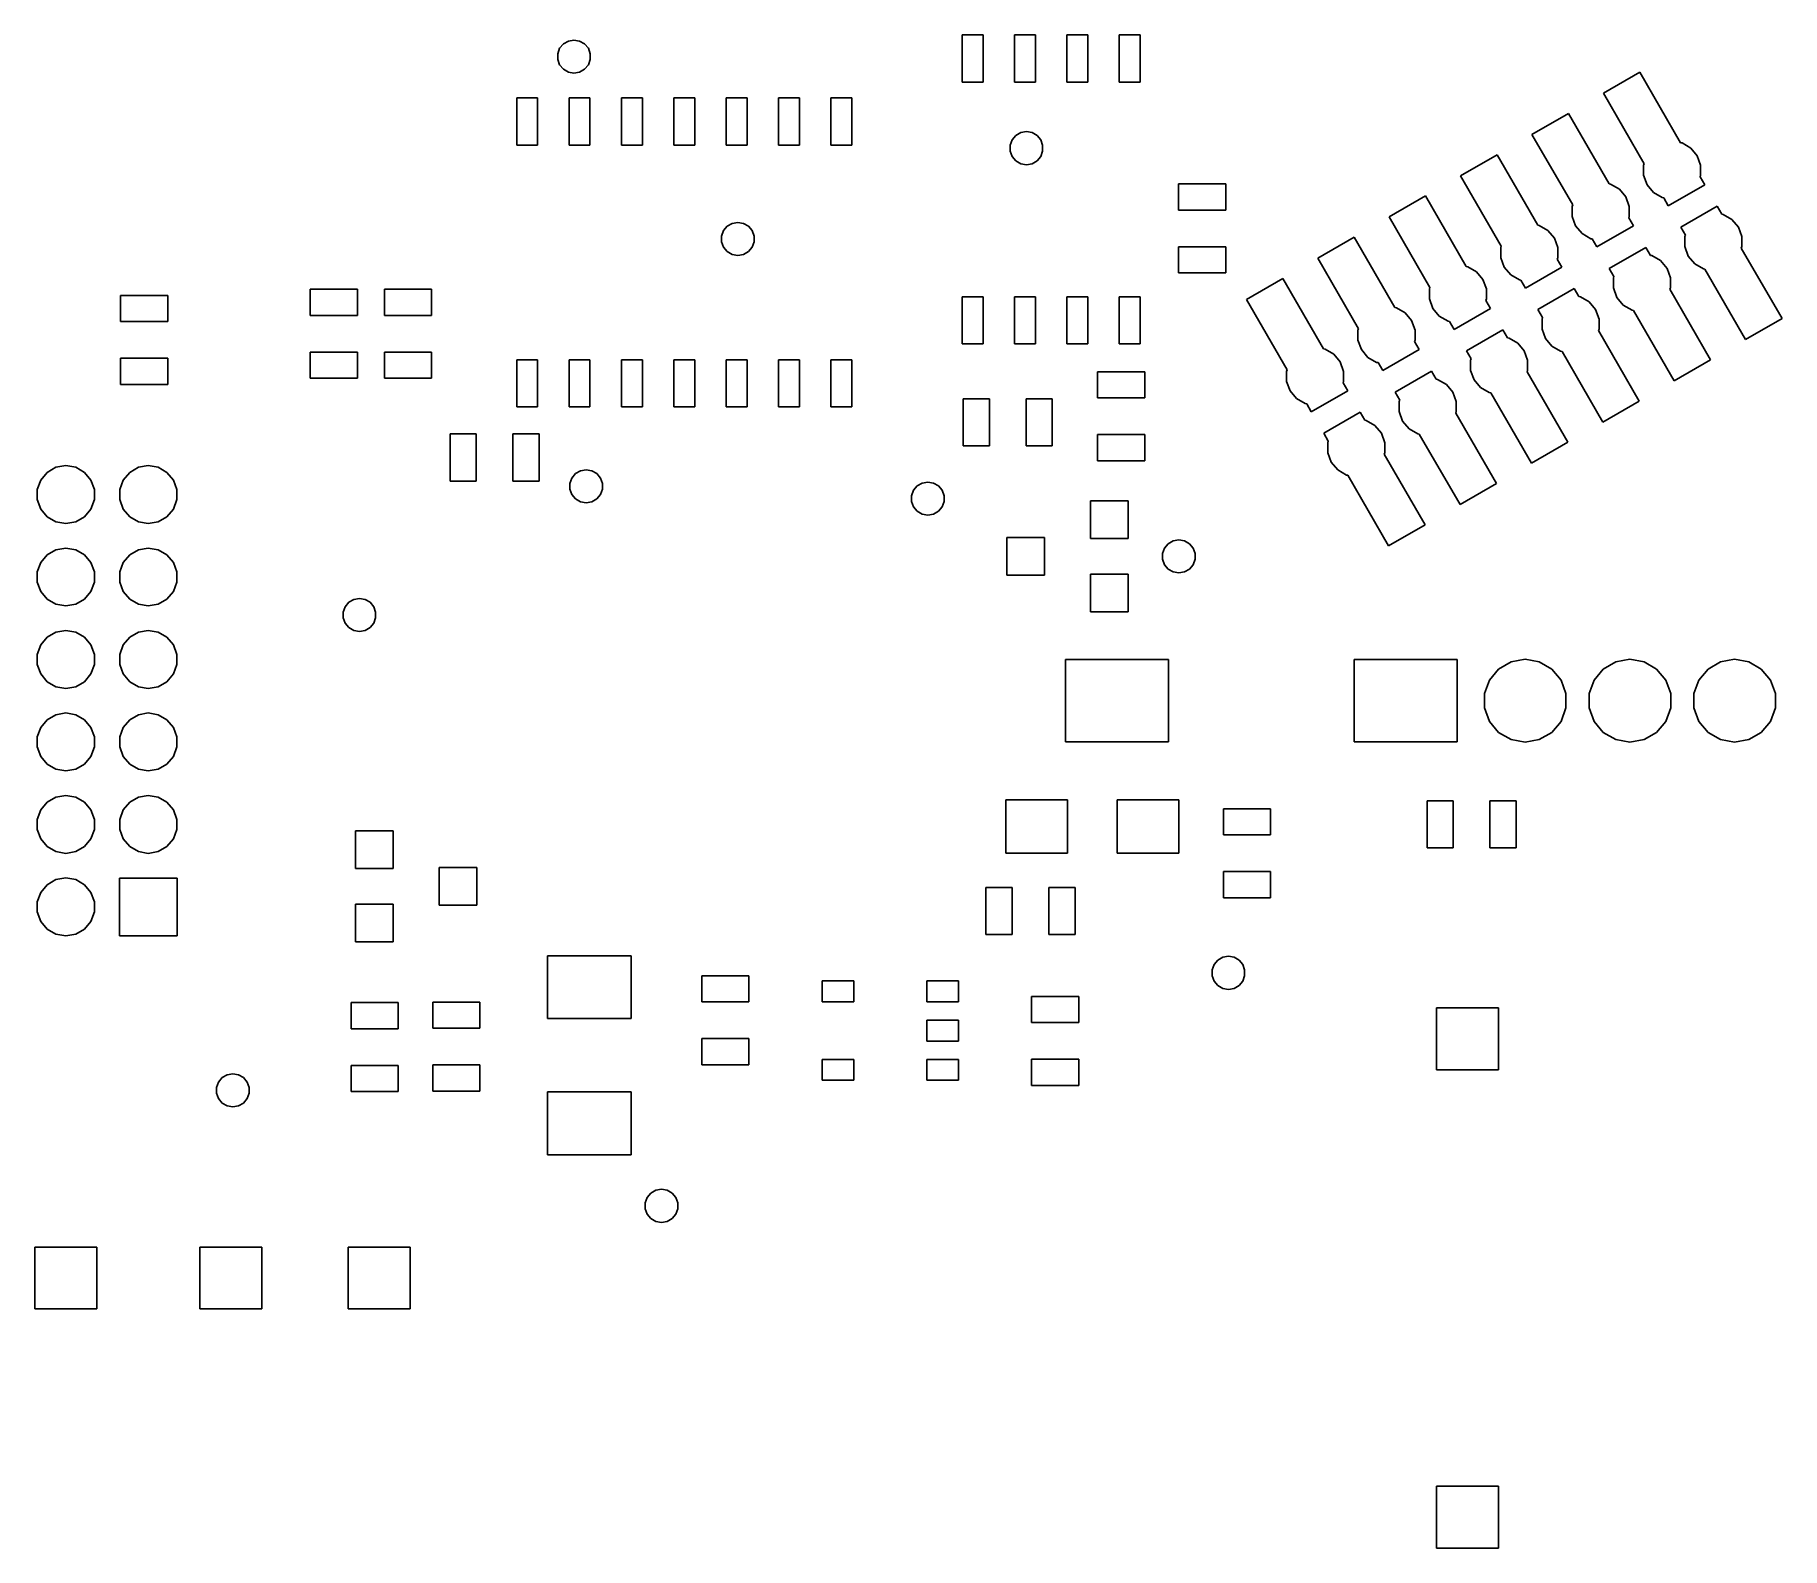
# Model space of a CAD drawing. Extents: x 182.2 to 224.6, y -120.5 to -83.9.
import ezdxf

# ---------------------------------------------------------------- set-up
doc = ezdxf.new("R2010")
doc.units = 0
doc.header["$MEASUREMENT"] = 0
doc.layers.add('BLACK', color=7, linetype='CONTINUOUS')

msp = doc.modelspace()

# ---------------------------------------------------------------- linework, layer by layer
at = {"layer": 'Black'}
for p, q in [((204.741, -84.9965), (204.741, -83.8535)), ((204.741, -83.8535), (205.249, -83.8535)), ((205.249, -83.8535), (205.249, -84.9965)), ((206.011, -84.9965), (206.011, -83.8535)), ((206.011, -83.8535), (206.519, -83.8535)), ((206.519, -83.8535), (206.519, -84.9965)), ((207.281, -84.9965), (207.281, -83.8535)), ((207.281, -83.8535), (207.789, -83.8535)), ((207.789, -83.8535), (207.789, -84.9965)), ((208.551, -84.9965), (208.551, -83.8535)), ((208.551, -83.8535), (209.059, -83.8535)), ((209.059, -83.8535), (209.059, -84.9965)), ((194.931, -84.3091), (194.978, -84.178)), ((194.931, -84.4485), (194.931, -84.3091)), ((194.978, -84.178), (195.068, -84.0712)), ((195.068, -84.0712), (195.189, -84.0015)), ((195.189, -84.0015), (195.326, -83.9773)), ((195.326, -83.9773), (195.463, -84.0015)), ((195.463, -84.0015), (195.584, -84.0712)), ((195.584, -84.0712), (195.674, -84.178)), ((195.674, -84.178), (195.721, -84.3091)), ((195.721, -84.3091), (195.721, -84.4485)), ((194.978, -84.5796), (194.931, -84.4485)), ((195.068, -84.6864), (194.978, -84.5796)), ((195.189, -84.7561), (195.068, -84.6864)), ((195.326, -84.7803), (195.189, -84.7561)), ((195.463, -84.7561), (195.326, -84.7803)), ((195.584, -84.6864), (195.463, -84.7561)), ((195.674, -84.5796), (195.584, -84.6864)), ((195.721, -84.4485), (195.674, -84.5796)), ((220.297, -85.2672), (221.181, -84.7572)), ((221.181, -84.7572), (222.168, -86.4673)), ((205.249, -84.9965), (204.741, -84.9965)), ((206.519, -84.9965), (206.011, -84.9965)), ((207.789, -84.9965), (207.281, -84.9965)), ((209.059, -84.9965), (208.551, -84.9965)), ((193.936, -86.5235), (193.936, -85.3805)), ((193.936, -85.3805), (194.444, -85.3805)), ((194.444, -85.3805), (194.444, -86.5235)), ((195.206, -86.5235), (195.206, -85.3805)), ((195.206, -85.3805), (195.714, -85.3805)), ((195.714, -85.3805), (195.714, -86.5235)), ((196.476, -86.5235), (196.476, -85.3805)), ((196.476, -85.3805), (196.984, -85.3805)), ((196.984, -85.3805), (196.984, -86.5235)), ((197.746, -86.5235), (197.746, -85.3805)), ((197.746, -85.3805), (198.254, -85.3805)), ((198.254, -85.3805), (198.254, -86.5235)), ((199.016, -86.5235), (199.016, -85.3805)), ((199.016, -85.3805), (199.524, -85.3805)), ((199.524, -85.3805), (199.524, -86.5235)), ((200.286, -86.5235), (200.286, -85.3805)), ((200.286, -85.3805), (200.794, -85.3805)), ((200.794, -85.3805), (200.794, -86.5235)), ((201.556, -86.5235), (201.556, -85.3805)), ((201.556, -85.3805), (202.064, -85.3805)), ((202.064, -85.3805), (202.064, -86.5235)), ((221.285, -86.9773), (220.297, -85.2672)), ((218.565, -86.2672), (219.449, -85.7572)), ((219.449, -85.7572), (220.436, -87.4673)), ((205.905, -86.5303), (205.952, -86.3992)), ((205.952, -86.3992), (206.042, -86.2924)), ((206.042, -86.2924), (206.163, -86.2227)), ((206.163, -86.2227), (206.3, -86.1985)), ((206.3, -86.1985), (206.437, -86.2227)), ((206.437, -86.2227), (206.558, -86.2924)), ((206.558, -86.2924), (206.648, -86.3992)), ((206.648, -86.3992), (206.695, -86.5303)), ((219.553, -87.9773), (218.565, -86.2672)), ((194.444, -86.5235), (193.936, -86.5235)), ((195.714, -86.5235), (195.206, -86.5235)), ((196.984, -86.5235), (196.476, -86.5235)), ((198.254, -86.5235), (197.746, -86.5235)), ((199.524, -86.5235), (199.016, -86.5235)), ((200.794, -86.5235), (200.286, -86.5235)), ((202.064, -86.5235), (201.556, -86.5235)), ((205.905, -86.6697), (205.905, -86.5303)), ((205.952, -86.8008), (205.905, -86.6697)), ((206.042, -86.9076), (205.952, -86.8008)), ((206.648, -86.8008), (206.558, -86.9076)), ((206.695, -86.6697), (206.648, -86.8008)), ((206.695, -86.5303), (206.695, -86.6697)), ((216.833, -87.2672), (217.717, -86.7572)), ((217.717, -86.7572), (218.704, -88.4673)), ((222.168, -86.4673), (222.204, -86.4737)), ((222.204, -86.4737), (222.416, -86.5957)), ((222.416, -86.5957), (222.573, -86.7826)), ((222.573, -86.7826), (222.656, -87.012)), ((206.163, -86.9773), (206.042, -86.9076)), ((206.3, -87.0015), (206.163, -86.9773)), ((206.437, -86.9773), (206.3, -87.0015)), ((206.558, -86.9076), (206.437, -86.9773)), ((217.821, -88.9773), (216.833, -87.2672)), ((221.272, -87.012), (221.285, -86.9773)), ((221.272, -87.256), (221.272, -87.012)), ((221.356, -87.4853), (221.272, -87.256)), ((222.656, -87.256), (222.643, -87.2907)), ((222.643, -87.2907), (222.756, -87.4852)), ((222.656, -87.012), (222.656, -87.256)), ((209.994, -88.0999), (209.994, -87.4649)), ((209.994, -87.4649), (211.137, -87.4649)), ((211.137, -87.4649), (211.137, -88.0999)), ((220.436, -87.4673), (220.472, -87.4737)), ((220.472, -87.4737), (220.684, -87.5957)), ((220.684, -87.5957), (220.841, -87.7826)), ((221.512, -87.6723), (221.356, -87.4853)), ((221.724, -87.7943), (221.512, -87.6723)), ((222.756, -87.4852), (221.872, -87.9952)), ((211.137, -88.0999), (209.994, -88.0999)), ((215.101, -88.2672), (215.985, -87.7572)), ((215.985, -87.7572), (216.972, -89.4673)), ((219.54, -88.012), (219.553, -87.9773)), ((219.54, -88.256), (219.54, -88.012)), ((220.841, -87.7826), (220.924, -88.012)), ((220.924, -88.012), (220.924, -88.256)), ((221.76, -87.8007), (221.724, -87.7943)), ((221.872, -87.9952), (221.76, -87.8007)), ((222.172, -88.5148), (223.056, -88.0048)), ((223.056, -88.0048), (223.168, -88.1993)), ((198.952, -88.5992), (199.042, -88.4924)), ((199.042, -88.4924), (199.163, -88.4227)), ((199.163, -88.4227), (199.3, -88.3985)), ((199.3, -88.3985), (199.437, -88.4227)), ((199.437, -88.4227), (199.558, -88.4924)), ((199.558, -88.4924), (199.648, -88.5992)), ((216.089, -89.9773), (215.101, -88.2672)), ((218.704, -88.4673), (218.74, -88.4737)), ((218.74, -88.4737), (218.952, -88.5957)), ((219.624, -88.4853), (219.54, -88.256)), ((219.78, -88.6723), (219.624, -88.4853)), ((221.024, -88.4852), (220.14, -88.9952)), ((220.924, -88.256), (220.911, -88.2907)), ((220.911, -88.2907), (221.024, -88.4852)), ((222.285, -88.7093), (222.172, -88.5148)), ((223.168, -88.1993), (223.204, -88.2057)), ((223.204, -88.2057), (223.416, -88.3277)), ((223.416, -88.3277), (223.573, -88.5147)), ((223.573, -88.5147), (223.656, -88.744)), ((198.905, -88.7303), (198.952, -88.5992)), ((198.905, -88.8697), (198.905, -88.7303)), ((198.952, -89.0008), (198.905, -88.8697)), ((199.648, -88.5992), (199.695, -88.7303)), ((199.695, -88.8697), (199.648, -89.0008)), ((199.695, -88.7303), (199.695, -88.8697)), ((209.994, -89.6239), (209.994, -88.9889)), ((209.994, -88.9889), (211.137, -88.9889)), ((211.137, -88.9889), (211.137, -89.6239)), ((213.369, -89.2672), (214.253, -88.7572)), ((214.253, -88.7572), (215.24, -90.4673)), ((217.808, -89.012), (217.821, -88.9773)), ((218.952, -88.5957), (219.109, -88.7826)), ((219.109, -88.7826), (219.192, -89.012)), ((219.992, -88.7943), (219.78, -88.6723)), ((220.028, -88.8007), (219.992, -88.7943)), ((220.14, -88.9952), (220.028, -88.8007)), ((222.272, -88.744), (222.285, -88.7093)), ((222.272, -88.988), (222.272, -88.744)), ((222.356, -89.2174), (222.272, -88.988)), ((223.656, -88.988), (223.643, -89.0227)), ((223.656, -88.744), (223.656, -88.988)), ((199.042, -89.1076), (198.952, -89.0008)), ((199.163, -89.1773), (199.042, -89.1076)), ((199.3, -89.2015), (199.163, -89.1773)), ((199.437, -89.1773), (199.3, -89.2015)), ((199.558, -89.1076), (199.437, -89.1773)), ((199.648, -89.0008), (199.558, -89.1076)), ((214.357, -90.9773), (213.369, -89.2672)), ((217.808, -89.256), (217.808, -89.012)), ((217.891, -89.4853), (217.808, -89.256)), ((219.192, -89.256), (219.179, -89.2907)), ((219.179, -89.2907), (219.292, -89.4852)), ((219.192, -89.012), (219.192, -89.256)), ((220.44, -89.5148), (221.324, -89.0048)), ((221.324, -89.0048), (221.436, -89.1993)), ((221.436, -89.1993), (221.472, -89.2057)), ((221.472, -89.2057), (221.684, -89.3277)), ((221.684, -89.3277), (221.841, -89.5147)), ((222.512, -89.4043), (222.356, -89.2174)), ((222.724, -89.5263), (222.512, -89.4043)), ((223.643, -89.0227), (224.631, -90.7328)), ((211.137, -89.6239), (209.994, -89.6239)), ((211.637, -90.2672), (212.521, -89.7572)), ((212.521, -89.7572), (213.508, -91.4673)), ((216.972, -89.4673), (217.008, -89.4737)), ((217.008, -89.4737), (217.22, -89.5957)), ((217.22, -89.5957), (217.376, -89.7826)), ((217.376, -89.7826), (217.46, -90.012)), ((218.048, -89.6723), (217.891, -89.4853)), ((218.26, -89.7943), (218.048, -89.6723)), ((218.296, -89.8007), (218.26, -89.7943)), ((218.408, -89.9952), (218.296, -89.8007)), ((219.292, -89.4852), (218.408, -89.9952)), ((220.553, -89.7093), (220.44, -89.5148)), ((220.54, -89.744), (220.553, -89.7093)), ((220.54, -89.988), (220.54, -89.744)), ((221.841, -89.5147), (221.924, -89.744)), ((221.924, -89.744), (221.924, -89.988)), ((222.76, -89.5327), (222.724, -89.5263)), ((223.747, -91.2428), (222.76, -89.5327)), ((184.328, -90.8055), (184.328, -90.1705)), ((184.328, -90.1705), (185.471, -90.1705)), ((185.471, -90.1705), (185.471, -90.8055)), ((188.928, -90.6555), (188.928, -90.0205)), ((188.928, -90.0205), (190.071, -90.0205)), ((190.071, -90.0205), (190.071, -90.6555)), ((190.728, -90.6555), (190.728, -90.0205)), ((190.728, -90.0205), (191.871, -90.0205)), ((191.871, -90.0205), (191.871, -90.6555)), ((204.741, -91.3465), (204.741, -90.2035)), ((204.741, -90.2035), (205.249, -90.2035)), ((205.249, -90.2035), (205.249, -91.3465)), ((206.011, -91.3465), (206.011, -90.2035)), ((206.011, -90.2035), (206.519, -90.2035)), ((206.519, -90.2035), (206.519, -91.3465)), ((207.281, -91.3465), (207.281, -90.2035)), ((207.281, -90.2035), (207.789, -90.2035)), ((207.789, -90.2035), (207.789, -91.3465)), ((208.551, -91.3465), (208.551, -90.2035)), ((208.551, -90.2035), (209.059, -90.2035)), ((209.059, -90.2035), (209.059, -91.3465)), ((212.624, -91.9773), (211.637, -90.2672)), ((216.076, -90.012), (216.089, -89.9773)), ((216.076, -90.256), (216.076, -90.012)), ((216.159, -90.4853), (216.076, -90.256)), ((217.46, -90.256), (217.447, -90.2907)), ((217.46, -90.012), (217.46, -90.256)), ((218.708, -90.5148), (219.592, -90.0048)), ((219.592, -90.0048), (219.704, -90.1993)), ((219.704, -90.1993), (219.74, -90.2057)), ((219.74, -90.2057), (219.952, -90.3277)), ((220.624, -90.2174), (220.54, -89.988)), ((220.78, -90.4043), (220.624, -90.2174)), ((221.924, -89.988), (221.911, -90.0227)), ((221.911, -90.0227), (222.899, -91.7328)), ((190.071, -90.6555), (188.928, -90.6555)), ((191.871, -90.6555), (190.728, -90.6555)), ((215.24, -90.4673), (215.276, -90.4737)), ((215.276, -90.4737), (215.488, -90.5957)), ((215.488, -90.5957), (215.644, -90.7826)), ((216.316, -90.6723), (216.159, -90.4853)), ((216.528, -90.7943), (216.316, -90.6723)), ((217.56, -90.4852), (216.676, -90.9952)), ((217.447, -90.2907), (217.56, -90.4852)), ((218.821, -90.7093), (218.708, -90.5148)), ((219.952, -90.3277), (220.109, -90.5147)), ((220.109, -90.5147), (220.192, -90.744)), ((220.992, -90.5263), (220.78, -90.4043)), ((221.028, -90.5327), (220.992, -90.5263)), ((222.015, -92.2428), (221.028, -90.5327)), ((185.471, -90.8055), (184.328, -90.8055)), ((214.344, -91.012), (214.357, -90.9773)), ((214.344, -91.256), (214.344, -91.012)), ((215.644, -90.7826), (215.728, -91.012)), ((215.728, -91.012), (215.728, -91.256)), ((216.564, -90.8007), (216.528, -90.7943)), ((216.676, -90.9952), (216.564, -90.8007)), ((216.976, -91.5148), (217.86, -91.0048)), ((217.86, -91.0048), (217.972, -91.1993)), ((218.808, -90.744), (218.821, -90.7093)), ((218.808, -90.988), (218.808, -90.744)), ((218.891, -91.2174), (218.808, -90.988)), ((220.192, -90.988), (220.179, -91.0227)), ((220.179, -91.0227), (221.167, -92.7328)), ((220.192, -90.744), (220.192, -90.988)), ((224.631, -90.7328), (223.747, -91.2428)), ((205.249, -91.3465), (204.741, -91.3465)), ((206.519, -91.3465), (206.011, -91.3465)), ((207.789, -91.3465), (207.281, -91.3465)), ((209.059, -91.3465), (208.551, -91.3465)), ((213.508, -91.4673), (213.544, -91.4737)), ((213.544, -91.4737), (213.756, -91.5957)), ((214.427, -91.4853), (214.344, -91.256)), ((214.584, -91.6723), (214.427, -91.4853)), ((215.828, -91.4852), (214.944, -91.9952)), ((215.728, -91.256), (215.715, -91.2907)), ((215.715, -91.2907), (215.828, -91.4852)), ((217.089, -91.7093), (216.976, -91.5148)), ((217.972, -91.1993), (218.008, -91.2057)), ((218.008, -91.2057), (218.22, -91.3277)), ((218.22, -91.3277), (218.376, -91.5147)), ((218.376, -91.5147), (218.46, -91.744)), ((219.048, -91.4043), (218.891, -91.2174)), ((219.26, -91.5263), (219.048, -91.4043)), ((219.296, -91.5327), (219.26, -91.5263)), ((220.283, -93.2428), (219.296, -91.5327)), ((184.328, -92.3295), (184.328, -91.6945)), ((184.328, -91.6945), (185.471, -91.6945)), ((185.471, -91.6945), (185.471, -92.3295)), ((188.928, -92.1795), (188.928, -91.5445)), ((188.928, -91.5445), (190.071, -91.5445)), ((190.071, -91.5445), (190.071, -92.1795)), ((190.728, -92.1795), (190.728, -91.5445)), ((190.728, -91.5445), (191.871, -91.5445)), ((191.871, -91.5445), (191.871, -92.1795)), ((193.936, -92.8735), (193.936, -91.7305)), ((193.936, -91.7305), (194.444, -91.7305)), ((194.444, -91.7305), (194.444, -92.8735)), ((195.206, -92.8735), (195.206, -91.7305)), ((195.206, -91.7305), (195.714, -91.7305)), ((195.714, -91.7305), (195.714, -92.8735)), ((196.476, -92.8735), (196.476, -91.7305)), ((196.476, -91.7305), (196.984, -91.7305)), ((196.984, -91.7305), (196.984, -92.8735)), ((197.746, -92.8735), (197.746, -91.7305)), ((197.746, -91.7305), (198.254, -91.7305)), ((198.254, -91.7305), (198.254, -92.8735)), ((199.016, -92.8735), (199.016, -91.7305)), ((199.016, -91.7305), (199.524, -91.7305)), ((199.524, -91.7305), (199.524, -92.8735)), ((200.286, -92.8735), (200.286, -91.7305)), ((200.286, -91.7305), (200.794, -91.7305)), ((200.794, -91.7305), (200.794, -92.8735)), ((201.556, -92.8735), (201.556, -91.7305)), ((201.556, -91.7305), (202.064, -91.7305)), ((202.064, -91.7305), (202.064, -92.8735)), ((213.756, -91.5957), (213.912, -91.7826)), ((213.912, -91.7826), (213.996, -92.012)), ((214.796, -91.7943), (214.584, -91.6723)), ((214.832, -91.8007), (214.796, -91.7943)), ((214.944, -91.9952), (214.832, -91.8007)), ((217.076, -91.744), (217.089, -91.7093)), ((217.076, -91.988), (217.076, -91.744)), ((218.46, -91.744), (218.46, -91.988)), ((222.899, -91.7328), (222.015, -92.2428)), ((185.471, -92.3295), (184.328, -92.3295)), ((190.071, -92.1795), (188.928, -92.1795)), ((191.871, -92.1795), (190.728, -92.1795)), ((208.028, -92.6555), (208.028, -92.0205)), ((208.028, -92.0205), (209.171, -92.0205)), ((209.171, -92.0205), (209.171, -92.6555)), ((212.612, -92.012), (212.624, -91.9773)), ((212.612, -92.256), (212.612, -92.012)), ((212.695, -92.4853), (212.612, -92.256)), ((213.996, -92.256), (213.983, -92.2907)), ((213.983, -92.2907), (214.096, -92.4852)), ((213.996, -92.012), (213.996, -92.256)), ((215.244, -92.5148), (216.128, -92.0048)), ((216.128, -92.0048), (216.24, -92.1993)), ((216.24, -92.1993), (216.276, -92.2057)), ((216.276, -92.2057), (216.488, -92.3277)), ((216.488, -92.3277), (216.644, -92.5147)), ((217.159, -92.2174), (217.076, -91.988)), ((217.316, -92.4043), (217.159, -92.2174)), ((218.46, -91.988), (218.447, -92.0227)), ((218.447, -92.0227), (219.435, -93.7328)), ((204.77, -93.8215), (204.77, -92.6785)), ((204.77, -92.6785), (205.405, -92.6785)), ((205.405, -92.6785), (205.405, -93.8215)), ((206.294, -93.8215), (206.294, -92.6785)), ((206.294, -92.6785), (206.929, -92.6785)), ((206.929, -92.6785), (206.929, -93.8215)), ((209.171, -92.6555), (208.028, -92.6555)), ((212.852, -92.6723), (212.695, -92.4853)), ((213.064, -92.7943), (212.852, -92.6723)), ((213.1, -92.8007), (213.064, -92.7943)), ((213.212, -92.9952), (213.1, -92.8007)), ((214.096, -92.4852), (213.212, -92.9952)), ((215.357, -92.7093), (215.244, -92.5148)), ((215.344, -92.744), (215.357, -92.7093)), ((215.344, -92.988), (215.344, -92.744)), ((216.644, -92.5147), (216.728, -92.744)), ((216.728, -92.744), (216.728, -92.988)), ((217.528, -92.5263), (217.316, -92.4043)), ((217.564, -92.5327), (217.528, -92.5263)), ((218.551, -94.2428), (217.564, -92.5327)), ((221.167, -92.7328), (220.283, -93.2428)), ((194.444, -92.8735), (193.936, -92.8735)), ((195.714, -92.8735), (195.206, -92.8735)), ((196.984, -92.8735), (196.476, -92.8735)), ((198.254, -92.8735), (197.746, -92.8735)), ((199.524, -92.8735), (199.016, -92.8735)), ((200.794, -92.8735), (200.286, -92.8735)), ((202.064, -92.8735), (201.556, -92.8735)), ((213.512, -93.5148), (214.396, -93.0048)), ((214.396, -93.0048), (214.508, -93.1993)), ((214.508, -93.1993), (214.544, -93.2057)), ((214.544, -93.2057), (214.756, -93.3277)), ((215.427, -93.2174), (215.344, -92.988)), ((215.584, -93.4043), (215.427, -93.2174)), ((216.728, -92.988), (216.715, -93.0227)), ((216.715, -93.0227), (217.703, -94.7328)), ((192.32, -94.6715), (192.32, -93.5285)), ((192.32, -93.5285), (192.956, -93.5285)), ((192.956, -93.5285), (192.956, -94.6715)), ((193.844, -94.6715), (193.844, -93.5285)), ((193.844, -93.5285), (194.48, -93.5285)), ((194.48, -93.5285), (194.48, -94.6715)), ((208.028, -94.1795), (208.028, -93.5445)), ((208.028, -93.5445), (209.171, -93.5445)), ((209.171, -93.5445), (209.171, -94.1795)), ((213.624, -93.7093), (213.512, -93.5148)), ((214.756, -93.3277), (214.912, -93.5147)), ((214.912, -93.5147), (214.996, -93.744)), ((215.796, -93.5263), (215.584, -93.4043)), ((215.832, -93.5327), (215.796, -93.5263)), ((216.819, -95.2428), (215.832, -93.5327)), ((205.405, -93.8215), (204.77, -93.8215)), ((206.929, -93.8215), (206.294, -93.8215)), ((213.612, -93.744), (213.624, -93.7093)), ((213.612, -93.988), (213.612, -93.744)), ((213.695, -94.2174), (213.612, -93.988)), ((214.996, -93.988), (214.983, -94.0227)), ((214.983, -94.0227), (215.971, -95.7328)), ((214.996, -93.744), (214.996, -93.988)), ((219.435, -93.7328), (218.551, -94.2428)), ((182.391, -94.6487), (182.548, -94.4617)), ((182.548, -94.4617), (182.76, -94.3397)), ((182.76, -94.3397), (183, -94.2973)), ((183, -94.2973), (183.24, -94.3397)), ((183.24, -94.3397), (183.452, -94.4617)), ((183.452, -94.4617), (183.609, -94.6487)), ((184.391, -94.6487), (184.548, -94.4617)), ((184.548, -94.4617), (184.76, -94.3397)), ((184.76, -94.3397), (185, -94.2973)), ((185, -94.2973), (185.24, -94.3397)), ((185.24, -94.3397), (185.452, -94.4617)), ((185.452, -94.4617), (185.609, -94.6487)), ((195.272, -94.5992), (195.362, -94.4924)), ((195.362, -94.4924), (195.483, -94.4227)), ((195.483, -94.4227), (195.62, -94.3985)), ((195.62, -94.3985), (195.757, -94.4227)), ((195.757, -94.4227), (195.878, -94.4924)), ((195.878, -94.4924), (195.968, -94.5992)), ((209.171, -94.1795), (208.028, -94.1795)), ((213.852, -94.4043), (213.695, -94.2174)), ((214.064, -94.5263), (213.852, -94.4043)), ((182.308, -94.878), (182.391, -94.6487)), ((182.308, -95.122), (182.308, -94.878)), ((183.609, -94.6487), (183.692, -94.878)), ((183.692, -94.878), (183.692, -95.122)), ((184.308, -94.878), (184.391, -94.6487)), ((184.308, -95.122), (184.308, -94.878)), ((185.609, -94.6487), (185.692, -94.878)), ((185.692, -94.878), (185.692, -95.122)), ((192.956, -94.6715), (192.32, -94.6715)), ((194.48, -94.6715), (193.844, -94.6715)), ((195.225, -94.7303), (195.272, -94.5992)), ((195.225, -94.8697), (195.225, -94.7303)), ((195.272, -95.0008), (195.225, -94.8697)), ((195.968, -94.5992), (196.015, -94.7303)), ((196.015, -94.8697), (195.968, -95.0008)), ((196.015, -94.7303), (196.015, -94.8697)), ((203.516, -95.0279), (203.563, -94.8968)), ((203.563, -94.8968), (203.653, -94.79)), ((203.653, -94.79), (203.774, -94.7203)), ((203.774, -94.7203), (203.911, -94.6961)), ((203.911, -94.6961), (204.049, -94.7203)), ((204.049, -94.7203), (204.169, -94.79)), ((204.169, -94.79), (204.259, -94.8968)), ((204.259, -94.8968), (204.307, -95.0279)), ((214.1, -94.5327), (214.064, -94.5263)), ((215.087, -96.2428), (214.1, -94.5327)), ((217.703, -94.7328), (216.819, -95.2428)), ((182.391, -95.3513), (182.308, -95.122)), ((182.548, -95.5383), (182.391, -95.3513)), ((183.609, -95.3513), (183.452, -95.5383)), ((183.692, -95.122), (183.609, -95.3513)), ((184.391, -95.3513), (184.308, -95.122)), ((184.548, -95.5383), (184.391, -95.3513)), ((185.609, -95.3513), (185.452, -95.5383)), ((185.692, -95.122), (185.609, -95.3513)), ((195.362, -95.1076), (195.272, -95.0008)), ((195.483, -95.1773), (195.362, -95.1076)), ((195.62, -95.2015), (195.483, -95.1773)), ((195.757, -95.1773), (195.62, -95.2015)), ((195.878, -95.1076), (195.757, -95.1773)), ((195.968, -95.0008), (195.878, -95.1076)), ((203.516, -95.1673), (203.516, -95.0279)), ((203.563, -95.2984), (203.516, -95.1673)), ((203.653, -95.4052), (203.563, -95.2984)), ((204.259, -95.2984), (204.169, -95.4052)), ((204.307, -95.1673), (204.259, -95.2984)), ((204.307, -95.0279), (204.307, -95.1673)), ((207.859, -96.0682), (207.859, -95.1538)), ((207.859, -95.1538), (208.773, -95.1538)), ((208.773, -95.1538), (208.773, -96.0682)), ((182.76, -95.6603), (182.548, -95.5383)), ((183, -95.7027), (182.76, -95.6603)), ((183.24, -95.6603), (183, -95.7027)), ((183.452, -95.5383), (183.24, -95.6603)), ((184.76, -95.6603), (184.548, -95.5383)), ((185, -95.7027), (184.76, -95.6603)), ((185.24, -95.6603), (185, -95.7027)), ((185.452, -95.5383), (185.24, -95.6603)), ((203.774, -95.4749), (203.653, -95.4052)), ((203.911, -95.4991), (203.774, -95.4749)), ((204.049, -95.4749), (203.911, -95.4991)), ((204.169, -95.4052), (204.049, -95.4749)), ((215.971, -95.7328), (215.087, -96.2428)), ((205.827, -96.9572), (205.827, -96.0428)), ((205.827, -96.0428), (206.741, -96.0428)), ((206.741, -96.0428), (206.741, -96.9572)), ((208.773, -96.0682), (207.859, -96.0682)), ((209.652, -96.2992), (209.742, -96.1924)), ((209.742, -96.1924), (209.863, -96.1227)), ((209.863, -96.1227), (210, -96.0985)), ((210, -96.0985), (210.137, -96.1227)), ((210.137, -96.1227), (210.258, -96.1924)), ((210.258, -96.1924), (210.348, -96.2992)), ((182.391, -96.6487), (182.548, -96.4617)), ((182.548, -96.4617), (182.76, -96.3397)), ((182.76, -96.3397), (183, -96.2973)), ((183, -96.2973), (183.24, -96.3397)), ((183.24, -96.3397), (183.452, -96.4617)), ((183.452, -96.4617), (183.609, -96.6487)), ((184.391, -96.6487), (184.548, -96.4617)), ((184.548, -96.4617), (184.76, -96.3397)), ((184.76, -96.3397), (185, -96.2973)), ((185, -96.2973), (185.24, -96.3397)), ((185.24, -96.3397), (185.452, -96.4617)), ((185.452, -96.4617), (185.609, -96.6487)), ((209.605, -96.4303), (209.652, -96.2992)), ((209.605, -96.5697), (209.605, -96.4303)), ((209.652, -96.7008), (209.605, -96.5697)), ((210.348, -96.2992), (210.395, -96.4303)), ((210.395, -96.5697), (210.348, -96.7008)), ((210.395, -96.4303), (210.395, -96.5697)), ((182.308, -96.878), (182.391, -96.6487)), ((182.308, -97.122), (182.308, -96.878)), ((183.609, -96.6487), (183.692, -96.878)), ((183.692, -96.878), (183.692, -97.122)), ((184.308, -96.878), (184.391, -96.6487)), ((184.308, -97.122), (184.308, -96.878)), ((185.609, -96.6487), (185.692, -96.878)), ((185.692, -96.878), (185.692, -97.122)), ((206.741, -96.9572), (205.827, -96.9572)), ((207.859, -97.8462), (207.859, -96.9318)), ((207.859, -96.9318), (208.773, -96.9318)), ((208.773, -96.9318), (208.773, -97.8462)), ((209.742, -96.8076), (209.652, -96.7008)), ((209.863, -96.8773), (209.742, -96.8076)), ((210, -96.9015), (209.863, -96.8773)), ((210.137, -96.8773), (210, -96.9015)), ((210.258, -96.8076), (210.137, -96.8773)), ((210.348, -96.7008), (210.258, -96.8076)), ((182.391, -97.3513), (182.308, -97.122)), ((182.548, -97.5383), (182.391, -97.3513)), ((183.609, -97.3513), (183.452, -97.5383)), ((183.692, -97.122), (183.609, -97.3513)), ((184.391, -97.3513), (184.308, -97.122)), ((184.548, -97.5383), (184.391, -97.3513)), ((185.609, -97.3513), (185.452, -97.5383)), ((185.692, -97.122), (185.609, -97.3513)), ((182.76, -97.6603), (182.548, -97.5383)), ((183, -97.7027), (182.76, -97.6603)), ((183.24, -97.6603), (183, -97.7027)), ((183.452, -97.5383), (183.24, -97.6603)), ((184.76, -97.6603), (184.548, -97.5383)), ((185, -97.7027), (184.76, -97.6603)), ((185.24, -97.6603), (185, -97.7027)), ((185.452, -97.5383), (185.24, -97.6603)), ((189.725, -97.8503), (189.772, -97.7192)), ((189.725, -97.9897), (189.725, -97.8503)), ((189.772, -97.7192), (189.862, -97.6124)), ((189.862, -97.6124), (189.983, -97.5427)), ((189.983, -97.5427), (190.12, -97.5185)), ((190.12, -97.5185), (190.257, -97.5427)), ((190.257, -97.5427), (190.378, -97.6124)), ((190.378, -97.6124), (190.468, -97.7192)), ((190.468, -97.7192), (190.515, -97.8503)), ((190.515, -97.8503), (190.515, -97.9897)), ((208.773, -97.8462), (207.859, -97.8462)), ((182.76, -98.3397), (183, -98.2973)), ((183, -98.2973), (183.24, -98.3397)), ((184.76, -98.3397), (185, -98.2973)), ((185, -98.2973), (185.24, -98.3397)), ((189.772, -98.1208), (189.725, -97.9897)), ((189.862, -98.2276), (189.772, -98.1208)), ((189.983, -98.2973), (189.862, -98.2276)), ((190.12, -98.3215), (189.983, -98.2973)), ((190.257, -98.2973), (190.12, -98.3215)), ((190.378, -98.2276), (190.257, -98.2973)), ((190.468, -98.1208), (190.378, -98.2276)), ((190.515, -97.9897), (190.468, -98.1208)), ((182.308, -98.878), (182.391, -98.6487)), ((182.391, -98.6487), (182.548, -98.4617)), ((182.548, -98.4617), (182.76, -98.3397)), ((183.24, -98.3397), (183.452, -98.4617)), ((183.452, -98.4617), (183.609, -98.6487)), ((183.609, -98.6487), (183.692, -98.878)), ((184.308, -98.878), (184.391, -98.6487)), ((184.391, -98.6487), (184.548, -98.4617)), ((184.548, -98.4617), (184.76, -98.3397)), ((185.24, -98.3397), (185.452, -98.4617)), ((185.452, -98.4617), (185.609, -98.6487)), ((185.609, -98.6487), (185.692, -98.878)), ((182.308, -99.122), (182.308, -98.878)), ((182.391, -99.3513), (182.308, -99.122)), ((183.692, -99.122), (183.609, -99.3513)), ((183.692, -98.878), (183.692, -99.122)), ((184.308, -99.122), (184.308, -98.878)), ((184.391, -99.3513), (184.308, -99.122)), ((185.692, -99.122), (185.609, -99.3513)), ((185.692, -98.878), (185.692, -99.122)), ((207.25, -101), (207.25, -99)), ((207.25, -99), (209.75, -99)), ((209.75, -99), (209.75, -101)), ((214.25, -101), (214.25, -99)), ((214.25, -99), (216.75, -99)), ((216.75, -99), (216.75, -101)), ((217.755, -99.231), (218.057, -99.0567)), ((218.057, -99.0567), (218.4, -98.9962)), ((218.4, -98.9962), (218.743, -99.0567)), ((218.743, -99.0567), (219.045, -99.231)), ((220.295, -99.231), (220.597, -99.0567)), ((220.597, -99.0567), (220.94, -98.9962)), ((220.94, -98.9962), (221.283, -99.0567)), ((221.283, -99.0567), (221.585, -99.231)), ((222.835, -99.231), (223.137, -99.0567)), ((223.137, -99.0567), (223.48, -98.9962)), ((223.48, -98.9962), (223.823, -99.0567)), ((223.823, -99.0567), (224.125, -99.231)), ((182.548, -99.5383), (182.391, -99.3513)), ((182.76, -99.6603), (182.548, -99.5383)), ((183.452, -99.5383), (183.24, -99.6603)), ((183.609, -99.3513), (183.452, -99.5383)), ((184.548, -99.5383), (184.391, -99.3513)), ((184.76, -99.6603), (184.548, -99.5383)), ((185.452, -99.5383), (185.24, -99.6603)), ((185.609, -99.3513), (185.452, -99.5383)), ((217.411, -99.8257), (217.531, -99.4981)), ((217.531, -99.4981), (217.755, -99.231)), ((219.045, -99.231), (219.269, -99.4981)), ((219.269, -99.4981), (219.389, -99.8257)), ((219.951, -99.8257), (220.071, -99.4981)), ((220.071, -99.4981), (220.295, -99.231)), ((221.585, -99.231), (221.809, -99.4981)), ((221.809, -99.4981), (221.929, -99.8257)), ((222.491, -99.8257), (222.611, -99.4981)), ((222.611, -99.4981), (222.835, -99.231)), ((224.125, -99.231), (224.349, -99.4981)), ((224.349, -99.4981), (224.469, -99.8257)), ((183, -99.7027), (182.76, -99.6603)), ((183.24, -99.6603), (183, -99.7027)), ((185, -99.7027), (184.76, -99.6603)), ((185.24, -99.6603), (185, -99.7027)), ((217.411, -100.174), (217.411, -99.8257)), ((219.389, -99.8257), (219.389, -100.174)), ((219.951, -100.174), (219.951, -99.8257)), ((221.929, -99.8257), (221.929, -100.174)), ((222.491, -100.174), (222.491, -99.8257)), ((224.469, -99.8257), (224.469, -100.174)), ((182.548, -100.462), (182.76, -100.34)), ((182.76, -100.34), (183, -100.297)), ((183, -100.297), (183.24, -100.34)), ((183.24, -100.34), (183.452, -100.462)), ((184.548, -100.462), (184.76, -100.34)), ((184.76, -100.34), (185, -100.297)), ((185, -100.297), (185.24, -100.34)), ((185.24, -100.34), (185.452, -100.462)), ((217.531, -100.502), (217.411, -100.174)), ((219.389, -100.174), (219.269, -100.502)), ((220.071, -100.502), (219.951, -100.174)), ((221.929, -100.174), (221.809, -100.502)), ((222.611, -100.502), (222.491, -100.174)), ((224.469, -100.174), (224.349, -100.502)), ((182.308, -100.878), (182.391, -100.649)), ((182.391, -100.649), (182.548, -100.462)), ((183.452, -100.462), (183.609, -100.649)), ((183.609, -100.649), (183.692, -100.878)), ((184.308, -100.878), (184.391, -100.649)), ((184.391, -100.649), (184.548, -100.462)), ((185.452, -100.462), (185.609, -100.649)), ((185.609, -100.649), (185.692, -100.878)), ((217.755, -100.769), (217.531, -100.502)), ((218.057, -100.943), (217.755, -100.769)), ((219.045, -100.769), (218.743, -100.943)), ((219.269, -100.502), (219.045, -100.769)), ((220.295, -100.769), (220.071, -100.502)), ((220.597, -100.943), (220.295, -100.769)), ((221.585, -100.769), (221.283, -100.943)), ((221.809, -100.502), (221.585, -100.769)), ((222.835, -100.769), (222.611, -100.502)), ((223.137, -100.943), (222.835, -100.769)), ((224.125, -100.769), (223.823, -100.943)), ((224.349, -100.502), (224.125, -100.769)), ((182.308, -101.122), (182.308, -100.878)), ((182.391, -101.351), (182.308, -101.122)), ((183.692, -101.122), (183.609, -101.351)), ((183.692, -100.878), (183.692, -101.122)), ((184.308, -101.122), (184.308, -100.878)), ((184.391, -101.351), (184.308, -101.122)), ((185.692, -101.122), (185.609, -101.351)), ((185.692, -100.878), (185.692, -101.122)), ((209.75, -101), (207.25, -101)), ((216.75, -101), (214.25, -101)), ((218.4, -101.004), (218.057, -100.943)), ((218.743, -100.943), (218.4, -101.004)), ((220.94, -101.004), (220.597, -100.943)), ((221.283, -100.943), (220.94, -101.004)), ((223.48, -101.004), (223.137, -100.943)), ((223.823, -100.943), (223.48, -101.004)), ((182.548, -101.538), (182.391, -101.351)), ((182.76, -101.66), (182.548, -101.538)), ((183, -101.703), (182.76, -101.66)), ((183.24, -101.66), (183, -101.703)), ((183.452, -101.538), (183.24, -101.66)), ((183.609, -101.351), (183.452, -101.538)), ((184.548, -101.538), (184.391, -101.351)), ((184.76, -101.66), (184.548, -101.538)), ((185, -101.703), (184.76, -101.66)), ((185.24, -101.66), (185, -101.703)), ((185.452, -101.538), (185.24, -101.66)), ((185.609, -101.351), (185.452, -101.538)), ((182.391, -102.649), (182.548, -102.462)), ((182.548, -102.462), (182.76, -102.34)), ((182.76, -102.34), (183, -102.297)), ((183, -102.297), (183.24, -102.34)), ((183.24, -102.34), (183.452, -102.462)), ((183.452, -102.462), (183.609, -102.649)), ((184.391, -102.649), (184.548, -102.462)), ((184.548, -102.462), (184.76, -102.34)), ((184.76, -102.34), (185, -102.297)), ((185, -102.297), (185.24, -102.34)), ((185.24, -102.34), (185.452, -102.462)), ((185.452, -102.462), (185.609, -102.649)), ((205.8, -103.7), (205.8, -102.4)), ((205.8, -102.4), (207.3, -102.4)), ((207.3, -102.4), (207.3, -103.7)), ((208.5, -103.7), (208.5, -102.4)), ((208.5, -102.4), (210, -102.4)), ((210, -102.4), (210, -103.7)), ((216.02, -103.572), (216.02, -102.428)), ((216.02, -102.428), (216.655, -102.428)), ((216.655, -102.428), (216.655, -103.572)), ((217.544, -103.572), (217.544, -102.428)), ((217.544, -102.428), (218.179, -102.428)), ((218.179, -102.428), (218.179, -103.572)), ((182.308, -102.878), (182.391, -102.649)), ((182.308, -103.122), (182.308, -102.878)), ((183.609, -102.649), (183.692, -102.878)), ((183.692, -102.878), (183.692, -103.122)), ((184.308, -102.878), (184.391, -102.649)), ((184.308, -103.122), (184.308, -102.878)), ((185.609, -102.649), (185.692, -102.878)), ((185.692, -102.878), (185.692, -103.122)), ((211.078, -103.255), (211.078, -102.62)), ((211.078, -102.62), (212.221, -102.62)), ((212.221, -102.62), (212.221, -103.255)), ((182.391, -103.351), (182.308, -103.122)), ((182.548, -103.538), (182.391, -103.351)), ((183.609, -103.351), (183.452, -103.538)), ((183.692, -103.122), (183.609, -103.351)), ((184.391, -103.351), (184.308, -103.122)), ((184.548, -103.538), (184.391, -103.351)), ((185.609, -103.351), (185.452, -103.538)), ((185.692, -103.122), (185.609, -103.351)), ((190.027, -104.068), (190.027, -103.154)), ((190.027, -103.154), (190.941, -103.154)), ((190.941, -103.154), (190.941, -104.068)), ((212.221, -103.255), (211.078, -103.255)), ((182.76, -103.66), (182.548, -103.538)), ((183, -103.703), (182.76, -103.66)), ((183.24, -103.66), (183, -103.703)), ((183.452, -103.538), (183.24, -103.66)), ((184.76, -103.66), (184.548, -103.538)), ((185, -103.703), (184.76, -103.66)), ((185.24, -103.66), (185, -103.703)), ((185.452, -103.538), (185.24, -103.66)), ((207.3, -103.7), (205.8, -103.7)), ((210, -103.7), (208.5, -103.7)), ((216.655, -103.572), (216.02, -103.572)), ((218.179, -103.572), (217.544, -103.572)), ((190.941, -104.068), (190.027, -104.068)), ((192.059, -104.957), (192.059, -104.043)), ((192.059, -104.043), (192.973, -104.043)), ((192.973, -104.043), (192.973, -104.957)), ((211.078, -104.779), (211.078, -104.144)), ((211.078, -104.144), (212.221, -104.144)), ((212.221, -104.144), (212.221, -104.779)), ((182.308, -104.878), (182.391, -104.649)), ((182.391, -104.649), (182.548, -104.462)), ((182.548, -104.462), (182.76, -104.34)), ((182.76, -104.34), (183, -104.297)), ((183, -104.297), (183.24, -104.34)), ((183.24, -104.34), (183.452, -104.462)), ((183.452, -104.462), (183.609, -104.649)), ((183.609, -104.649), (183.692, -104.878)), ((184.3, -105.7), (184.3, -104.3)), ((184.3, -104.3), (185.7, -104.3)), ((185.7, -104.3), (185.7, -105.7)), ((205.32, -105.671), (205.32, -104.528)), ((205.32, -104.528), (205.956, -104.528)), ((205.956, -104.528), (205.956, -105.671)), ((206.844, -105.671), (206.844, -104.528)), ((206.844, -104.528), (207.48, -104.528)), ((207.48, -104.528), (207.48, -105.671)), ((182.308, -105.122), (182.308, -104.878)), ((183.692, -104.878), (183.692, -105.122)), ((190.027, -105.846), (190.027, -104.932)), ((190.027, -104.932), (190.941, -104.932)), ((190.941, -104.932), (190.941, -105.846)), ((192.973, -104.957), (192.059, -104.957)), ((212.221, -104.779), (211.078, -104.779)), ((182.391, -105.351), (182.308, -105.122)), ((182.548, -105.538), (182.391, -105.351)), ((183.609, -105.351), (183.452, -105.538)), ((183.692, -105.122), (183.609, -105.351)), ((182.76, -105.66), (182.548, -105.538)), ((183, -105.703), (182.76, -105.66)), ((183.24, -105.66), (183, -105.703)), ((183.452, -105.538), (183.24, -105.66)), ((185.7, -105.7), (184.3, -105.7)), ((190.941, -105.846), (190.027, -105.846)), ((205.956, -105.671), (205.32, -105.671)), ((207.48, -105.671), (206.844, -105.671)), ((194.684, -107.711), (194.684, -106.187)), ((194.684, -106.187), (196.716, -106.187)), ((196.716, -106.187), (196.716, -107.711)), ((210.852, -106.399), (210.942, -106.292)), ((210.942, -106.292), (211.063, -106.223)), ((211.063, -106.223), (211.2, -106.198)), ((211.2, -106.198), (211.337, -106.223)), ((211.337, -106.223), (211.458, -106.292)), ((211.458, -106.292), (211.548, -106.399)), ((198.428, -107.305), (198.428, -106.67)), ((198.428, -106.67), (199.571, -106.67)), ((199.571, -106.67), (199.571, -107.305)), ((201.349, -107.301), (201.349, -106.793)), ((201.349, -106.793), (202.111, -106.793)), ((202.111, -106.793), (202.111, -107.301)), ((203.889, -107.301), (203.889, -106.793)), ((203.889, -106.793), (204.651, -106.793)), ((204.651, -106.793), (204.651, -107.301)), ((210.805, -106.53), (210.852, -106.399)), ((210.805, -106.67), (210.805, -106.53)), ((210.852, -106.801), (210.805, -106.67)), ((211.548, -106.399), (211.595, -106.53)), ((211.595, -106.67), (211.548, -106.801)), ((211.595, -106.53), (211.595, -106.67)), ((206.428, -107.805), (206.428, -107.17)), ((206.428, -107.17), (207.571, -107.17)), ((207.571, -107.17), (207.571, -107.805)), ((210.942, -106.908), (210.852, -106.801)), ((211.063, -106.977), (210.942, -106.908)), ((211.2, -107.002), (211.063, -106.977)), ((211.337, -106.977), (211.2, -107.002)), ((211.458, -106.908), (211.337, -106.977)), ((211.548, -106.801), (211.458, -106.908)), ((189.918, -107.956), (189.918, -107.32)), ((189.918, -107.32), (191.061, -107.32)), ((191.061, -107.32), (191.061, -107.956)), ((191.898, -107.945), (191.898, -107.31)), ((191.898, -107.31), (193.041, -107.31)), ((193.041, -107.31), (193.041, -107.945)), ((199.571, -107.305), (198.428, -107.305)), ((202.111, -107.301), (201.349, -107.301)), ((204.651, -107.301), (203.889, -107.301)), ((216.25, -108.95), (216.25, -107.45)), ((216.25, -107.45), (217.75, -107.45)), ((217.75, -107.45), (217.75, -108.95)), ((191.061, -107.956), (189.918, -107.956)), ((193.041, -107.945), (191.898, -107.945)), ((196.716, -107.711), (194.684, -107.711)), ((203.889, -108.254), (203.889, -107.746)), ((203.889, -107.746), (204.651, -107.746)), ((204.651, -107.746), (204.651, -108.254)), ((207.571, -107.805), (206.428, -107.805)), ((198.428, -108.829), (198.428, -108.194)), ((198.428, -108.194), (199.571, -108.194)), ((199.571, -108.194), (199.571, -108.829)), ((204.651, -108.254), (203.889, -108.254)), ((189.918, -109.48), (189.918, -108.844)), ((189.918, -108.844), (191.061, -108.844)), ((191.061, -108.844), (191.061, -109.48)), ((191.898, -109.469), (191.898, -108.834)), ((191.898, -108.834), (193.041, -108.834)), ((193.041, -108.834), (193.041, -109.469)), ((199.571, -108.829), (198.428, -108.829)), ((201.349, -109.206), (201.349, -108.698)), ((201.349, -108.698), (202.111, -108.698)), ((202.111, -108.698), (202.111, -109.206)), ((203.889, -109.206), (203.889, -108.698)), ((203.889, -108.698), (204.651, -108.698)), ((204.651, -108.698), (204.651, -109.206)), ((206.428, -109.329), (206.428, -108.694)), ((206.428, -108.694), (207.571, -108.694)), ((207.571, -108.694), (207.571, -109.329)), ((186.655, -109.38), (186.702, -109.249)), ((186.702, -109.249), (186.792, -109.142)), ((186.792, -109.142), (186.913, -109.073)), ((186.913, -109.073), (187.05, -109.048)), ((187.05, -109.048), (187.187, -109.073)), ((187.187, -109.073), (187.308, -109.142)), ((187.308, -109.142), (187.398, -109.249)), ((187.398, -109.249), (187.445, -109.38)), ((202.111, -109.206), (201.349, -109.206)), ((204.651, -109.206), (203.889, -109.206)), ((207.571, -109.329), (206.428, -109.329)), ((217.75, -108.95), (216.25, -108.95)), ((186.655, -109.52), (186.655, -109.38)), ((186.702, -109.651), (186.655, -109.52)), ((186.792, -109.758), (186.702, -109.651)), ((186.913, -109.827), (186.792, -109.758)), ((187.308, -109.758), (187.187, -109.827)), ((187.398, -109.651), (187.308, -109.758)), ((187.445, -109.52), (187.398, -109.651)), ((187.445, -109.38), (187.445, -109.52)), ((191.061, -109.48), (189.918, -109.48)), ((193.041, -109.469), (191.898, -109.469)), ((194.684, -111.013), (194.684, -109.489)), ((194.684, -109.489), (196.716, -109.489)), ((196.716, -109.489), (196.716, -111.013)), ((187.05, -109.852), (186.913, -109.827)), ((187.187, -109.827), (187.05, -109.852)), ((196.716, -111.013), (194.684, -111.013)), ((197.192, -111.942), (197.313, -111.873)), ((197.313, -111.873), (197.45, -111.848)), ((197.45, -111.848), (197.587, -111.873)), ((197.587, -111.873), (197.708, -111.942)), ((197.055, -112.18), (197.102, -112.049)), ((197.055, -112.32), (197.055, -112.18)), ((197.102, -112.049), (197.192, -111.942)), ((197.708, -111.942), (197.798, -112.049)), ((197.798, -112.049), (197.845, -112.18)), ((197.845, -112.18), (197.845, -112.32)), ((197.102, -112.451), (197.055, -112.32)), ((197.192, -112.558), (197.102, -112.451)), ((197.313, -112.627), (197.192, -112.558)), ((197.45, -112.652), (197.313, -112.627)), ((197.587, -112.627), (197.45, -112.652)), ((197.708, -112.558), (197.587, -112.627)), ((197.798, -112.451), (197.708, -112.558)), ((197.845, -112.32), (197.798, -112.451)), ((182.25, -114.75), (182.25, -113.25)), ((182.25, -113.25), (183.75, -113.25)), ((183.75, -113.25), (183.75, -114.75)), ((186.25, -114.75), (186.25, -113.25)), ((186.25, -113.25), (187.75, -113.25)), ((187.75, -113.25), (187.75, -114.75)), ((189.85, -114.75), (189.85, -113.25)), ((189.85, -113.25), (191.35, -113.25)), ((191.35, -113.25), (191.35, -114.75)), ((183.75, -114.75), (182.25, -114.75)), ((187.75, -114.75), (186.25, -114.75)), ((191.35, -114.75), (189.85, -114.75)), ((216.25, -120.55), (216.25, -119.05)), ((216.25, -119.05), (217.75, -119.05)), ((217.75, -119.05), (217.75, -120.55)), ((217.75, -120.55), (216.25, -120.55))]:
    msp.add_line(p, q, dxfattribs=at)

doc.saveas('drawing.dxf')
